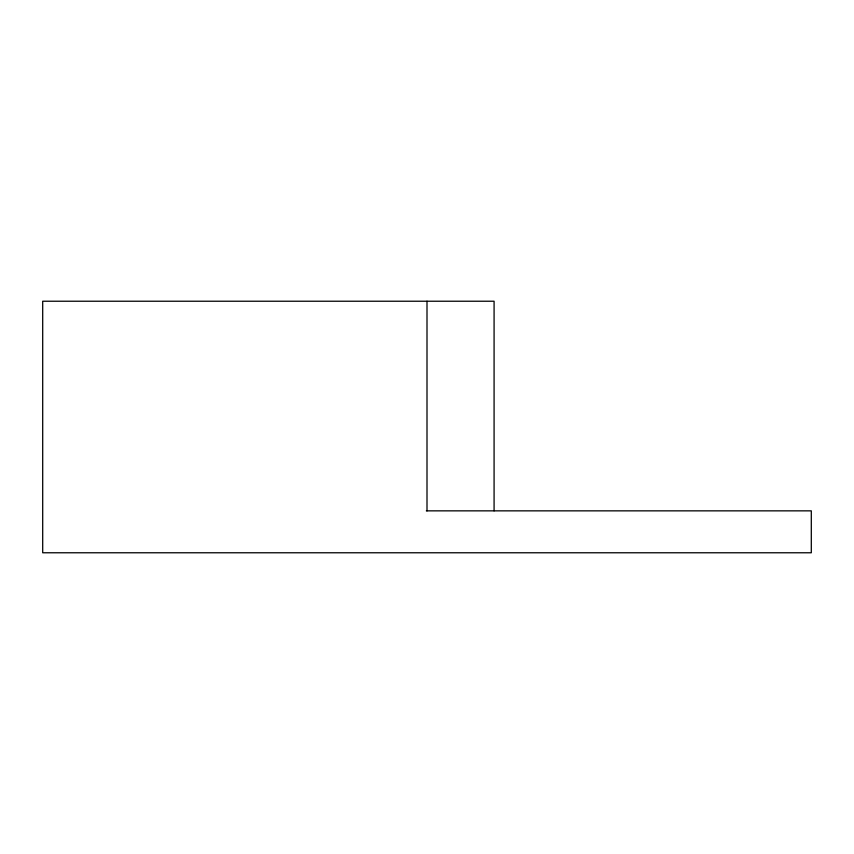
<?xml version="1.0" encoding="UTF-8"?>
<svg xmlns="http://www.w3.org/2000/svg" width="854" height="854" viewBox="0 0 854 854"><rect width="100%" height="100%" fill="white"/><g stroke="black" fill="none" stroke-linecap="round" stroke-linejoin="round"><path stroke-width="1.28" d="M426.338 510.852L811.3 510.852L811.3 552.773L42.7 552.773L42.7 301.227L494.082 301.227L494.082 510.852M427 301.227L427 510.852"/></g></svg>
